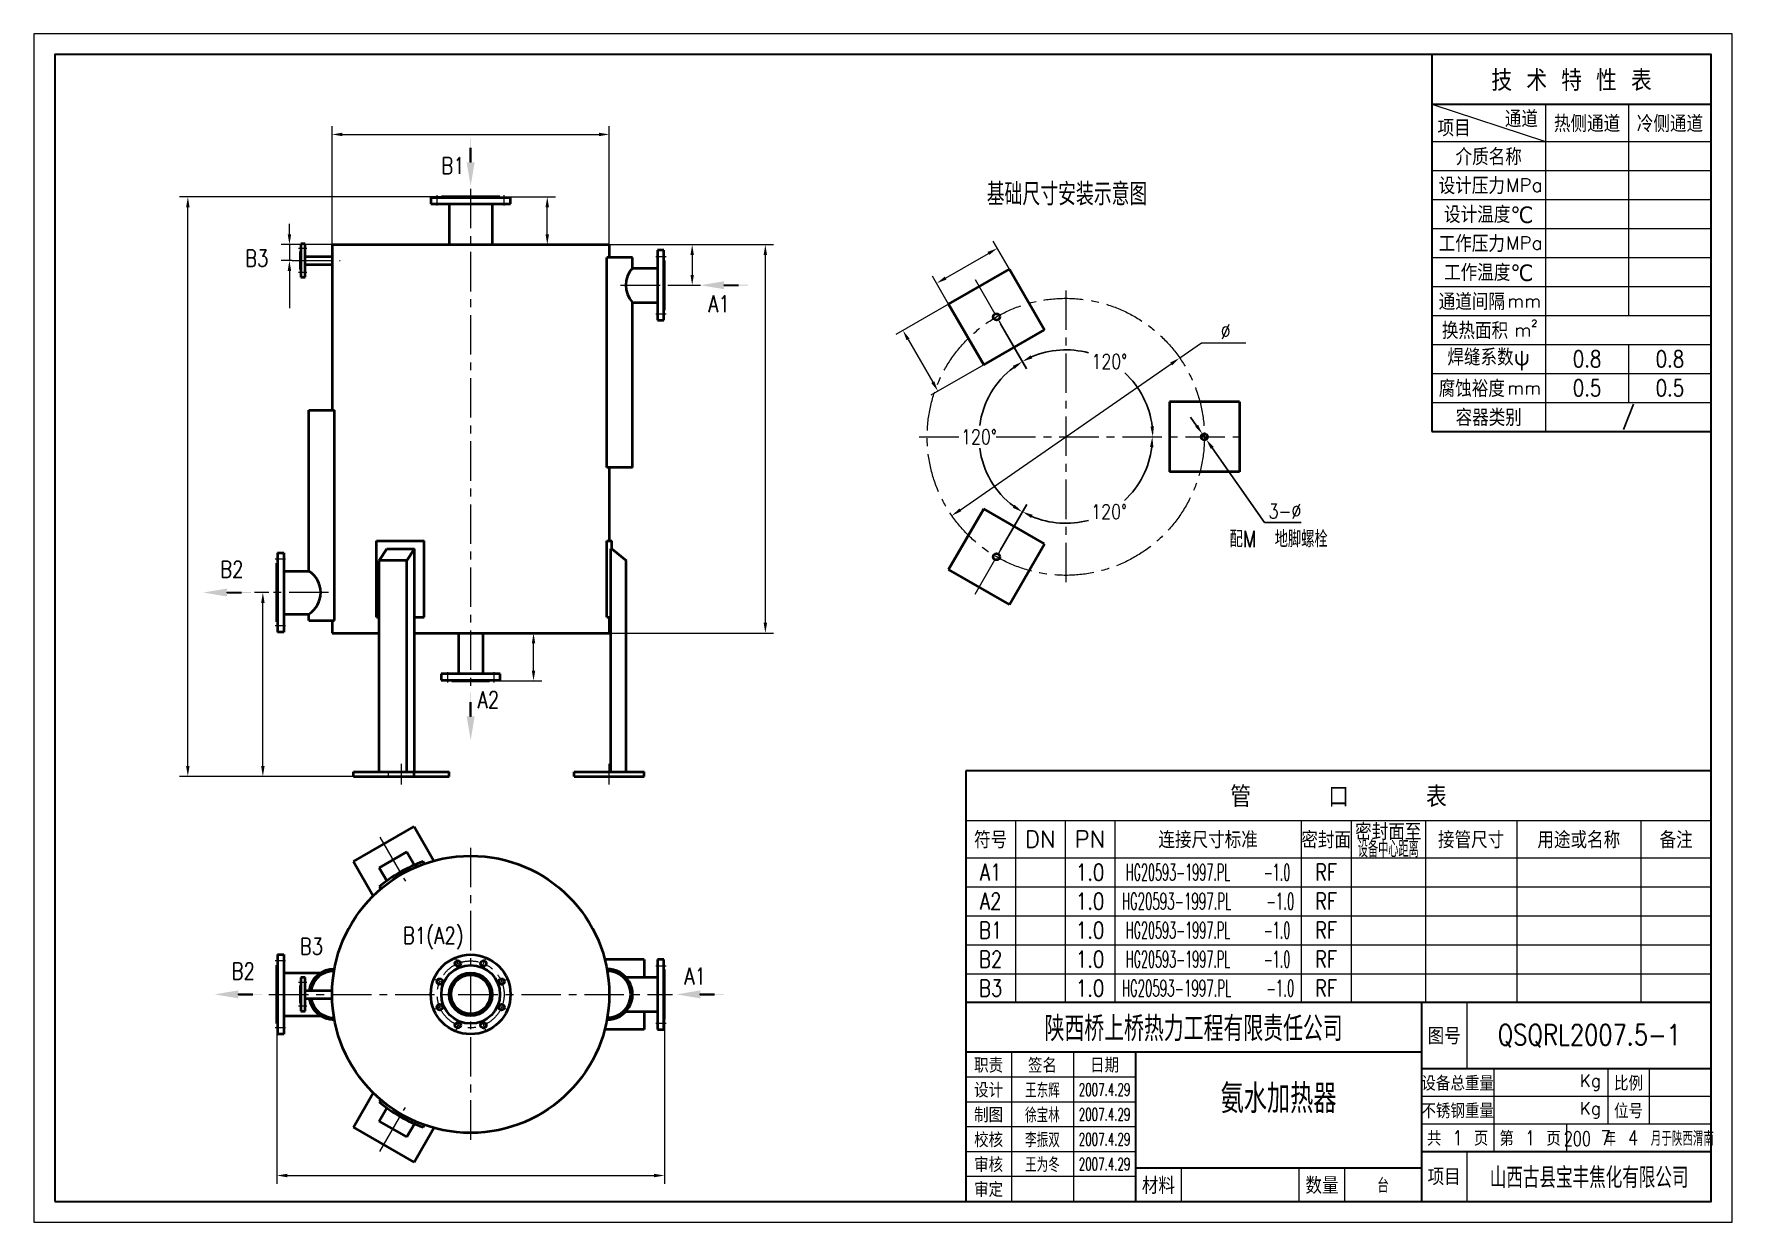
# Model space of a CAD drawing. Header units: millimetres. Extents: x 65 to 5395, y 65 to 3796.
import ezdxf
from ezdxf.enums import TextEntityAlignment as Align

# ---------------------------------------------------------------- set-up
doc = ezdxf.new("R2010")
doc.units = ezdxf.units.MM
doc.header["$LTSCALE"] = 3.9
doc.linetypes.add('CENTER', pattern=[50.8, 31.75, -6.35, 6.35, -6.35])
doc.linetypes.add('DASHED', pattern=[19.05, 12.7, -6.35])
doc.layers.get('0').update_dxf_attribs({"lineweight": 40})
for name, color, linetype, lineweight in [('1', 1, 'Continuous', 9), ('2', 2, 'DASHED', 9), ('3', 3, 'CENTER', 9), ('border', 7, 'Continuous', 30), ('dim', 7, 'Continuous', 13)]:
    doc.layers.add(name, color=color, linetype=linetype, lineweight=lineweight)
doc.styles.get("Standard").update_dxf_attribs({"font": 'romans.shx', "width": 0.8, "bigfont": 'hztxt.shx'})
doc.dimstyles.new('ISO-25$2', dxfattribs={"dimscale": 13, "dimtxt": 3.5, "dimasz": 2.5, "dimexe": 2, "dimexo": 0, "dimgap": 1, "dimtad": 1, "dimtih": 1, "dimtoh": 1, "dimdec": 6, "dimdsep": 46, "dimtxsty": 'Standard', "dimcen": 2.5, "dimadec": 4, "dimazin": 0, "dimtfac": 1, "dimtdec": 6, "dimtmove": 0, "dimatfit": 0, "dimldrblk": 'NONE', "dimfxl": 0, "dimtvp": 0.700003, "dimarcsym": 0})
doc.dimstyles.new('ISO-25$3', dxfattribs={"dimscale": 13, "dimtxt": 3.5, "dimasz": 2.5, "dimexe": 2, "dimexo": 0, "dimgap": 1, "dimtad": 1, "dimtoh": 1, "dimdec": 6, "dimdsep": 46, "dimtxsty": 'Standard', "dimcen": 2.5, "dimadec": 0, "dimazin": 0, "dimtfac": 1, "dimtdec": 6, "dimtmove": 0, "dimatfit": 0, "dimldrblk": 'NONE', "dimfxl": 0, "dimtvp": 0.7, "dimarcsym": 0})

# ---------------------------------------------------------------- blocks, each defined once
blk = doc.blocks.new('*D55')
at = {"layer": 'Defpoints', "color": 0}
for p in [(3018.8, 3024.5), (3098.8, 2885.9), (3047.6, 2624.1), (3098.8, 2175.8), (3018.8, 2037.2)]:
    blk.add_point(p, dxfattribs=at)
at = {"layer": 'dim', "color": 0, "lineweight": -2}
for p, q in [((3098.8, 2885.9), (3180.5, 2744.4)), ((3098.8, 2175.8), (3180.5, 2317.3))]:
    blk.add_line(p, q, dxfattribs=at)
for start, end in [(126.8351, 172.4642), (187.5358, 233.1649)]:
    blk.add_arc((3303.8, 2530.8), 272.6, start, end, dxfattribs=at)
at = {"layer": 'dim', "color": 0}
for points in [[(3137.4, 2753.5), (3143.3, 2744.5), (3167.5, 2766.9)], [(3143.3, 2317.2), (3137.4, 2308.1), (3167.5, 2294.8)]]:
    blk.add_solid(points, dxfattribs=at)
at = {"layer": 'dim', "color": 0, "insert": (3031.2, 2530.8), "char_height": 45.5, "attachment_point": 5}
blk.add_mtext('120%%d', dxfattribs=at)
blk = doc.blocks.new('_None')
blk = doc.blocks.new('*D54')
at = {"layer": 'Defpoints', "color": 0}
for p in [(3018.8, 3024.5), (3098.8, 2885.9), (3513, 2706.4), (2670.5, 2530.8), (3937, 2530.8)]:
    blk.add_point(p, dxfattribs=at)
at = {"layer": 'dim', "color": 0, "lineweight": -2}
blk.add_line((3098.8, 2885.9), (3180.2, 2744.9), dxfattribs=at)
for start, end in [(74.8086, 113.179), (6.821, 47.3199)]:
    blk.add_arc((3303.8, 2530.8), 273.2, start, end, dxfattribs=at)
at = {"layer": 'dim', "color": 0}
for points in [[(3198.7, 2777.1), (3193.8, 2786.8), (3167.2, 2767.4)], [(3580.4, 2563.6), (3569.6, 2563), (3576.9, 2530.8)]]:
    blk.add_solid(points, dxfattribs=at)
at = {"layer": 'dim', "color": 0, "insert": (3440.4, 2767.4), "char_height": 45.5, "attachment_point": 5}
blk.add_mtext('120%%d', dxfattribs=at)
blk = doc.blocks.new('*D56')
at = {"layer": 'Defpoints', "color": 0}
for p in [(2670.5, 2530.8), (3937, 2530.8), (3350.9, 2263.4), (3098.8, 2175.8), (3018.8, 2037.2)]:
    blk.add_point(p, dxfattribs=at)
at = {"layer": 'dim', "color": 0, "lineweight": -2}
blk.add_line((3098.8, 2175.8), (3181, 2318.2), dxfattribs=at)
for start, end in [(312.7452, 353.1389), (246.8611, 285.1083)]:
    blk.add_arc((3303.8, 2530.8), 271.6, start, end, dxfattribs=at)
at = {"layer": 'dim', "color": 0}
for points in [[(3568, 2498.7), (3578.8, 2498.1), (3575.3, 2530.8)], [(3194.6, 2276.3), (3199.5, 2286), (3168, 2295.7)]]:
    blk.add_solid(points, dxfattribs=at)
at = {"layer": 'dim', "color": 0, "insert": (3439.6, 2295.7), "char_height": 45.5, "attachment_point": 5}
blk.add_mtext('120%%d', dxfattribs=at)
blk = doc.blocks.new('*D59')
at = {"layer": 'Defpoints', "color": 0}
for p in [(3733, 2539), (3744.5, 2522.7)]:
    blk.add_point(p, dxfattribs=at)
at = {"layer": 'dim', "color": 0, "lineweight": -2}
for p, q in [((3714.4, 2565.6), (3695.7, 2592.2)), ((3733, 2539), (3744.5, 2522.7)), ((3763.2, 2496.1), (3927.7, 2261.8)), ((3927.7, 2261.8), (4043, 2261.8))]:
    blk.add_line(p, q, dxfattribs=at)
at = {"layer": 'dim', "color": 0}
for points in [[(3718.8, 2568.7), (3709.9, 2562.5), (3733, 2539)], [(3767.6, 2499.2), (3758.8, 2493), (3744.5, 2522.7)]]:
    blk.add_solid(points, dxfattribs=at)
at = {"layer": 'dim', "color": 0, "insert": (3991.9, 2297.5), "char_height": 45.5, "attachment_point": 5}
blk.add_mtext('3-%%C', dxfattribs=at)
blk = doc.blocks.new('_Closed')
at = {"color": 0, "linetype": 'ByBlock', "lineweight": -2}
for p, q in [((-1, 0.17), (0, 0)), ((-1, 0.17), (-1, -0.17)), ((0, 0), (-1, -0.17)), ((0, 0), (-1, 0))]:
    blk.add_line(p, q, dxfattribs=at)

msp = doc.modelspace()

# ---------------------------------------------------------------- hatches: boundary and pattern name
at = {"layer": 'dim'}
for color, points in [(5, [(1434.5203794, 3392.914999), (1436.9203794, 3392.914999), (1436.9203794, 3467.914999), (1434.5203794, 3467.914999)]), (1, [(2231.353528, 3008.1462185), (2231.353528, 3005.7462185), (2306.353528, 3005.7462185), (2306.353528, 3008.1462185)]), (5, [(670.9820675, 2043.1462185), (670.9820675, 2040.7462185), (745.9820675, 2040.7462185), (745.9820675, 2043.1462185)]), (1, [(1434.5203794, 1652.7470334), (1436.9203794, 1652.7470334), (1436.9203794, 1727.7470334), (1434.5203794, 1727.7470334)]), (5, [(706.9480525, 781.1956077), (706.9480525, 778.7956077), (781.9480525, 778.7956077), (781.9480525, 781.1956077)]), (1, [(2156.3191239, 781.1956077), (2156.3191239, 778.7956077), (2231.3191239, 778.7956077), (2231.3191239, 781.1956077)])]:
    msp.add_hatch(color=color, dxfattribs=at).paths.add_polyline_path(points)

# ---------------------------------------------------------------- linework, layer by layer
for p, q in [((1310.7203794, 3282.4462185), (1310.7203794, 3262.4462185)), ((1310.7203794, 3282.4462185), (1560.7203794, 3282.4462185)), ((1310.7203794, 3262.4462185), (1560.7203794, 3262.4462185)), ((1527.7203794, 3284.4462185), (1343.7203794, 3284.4462185)), ((1343.7203794, 3282.4462185), (1343.7203794, 3284.4462185)), ((1368.2203794, 3262.4462185), (1368.2203794, 3134.4462185)), ((1503.2203794, 3262.4462185), (1503.2203794, 3134.4462185)), ((1527.7203794, 3282.4462185), (1527.7203794, 3284.4462185)), ((1560.7203794, 3262.4462185), (1560.7203794, 3282.4462185)), ((916.7203794, 3096.9462185), (1000.7203794, 3096.9462185)), ((1000.7203794, 3134.4462185), (1870.7203794, 3134.4462185)), ((1000.7203794, 3134.4462185), (1000.7203794, 2614.4462185)), ((1863.3953683, 2434.4462185), (1863.3953683, 3094.4462185)), ((1943.9659333, 3094.4462185), (1863.3953683, 3094.4462185)), ((1870.7203794, 3134.4462185), (1870.7203794, 3094.4462185)), ((1943.9659333, 3060.9462185), (1943.9659333, 3094.4462185)), ((916.7203794, 3071.9462185), (1000.7203794, 3071.9462185)), ((1943.9659333, 3060.9462185), (2021.9659333, 3060.9462185)), ((2936.01855, 2947.8295451), (3126.5441389, 3057.8295451)), ((3126.5441389, 3057.8295451), (3236.5441389, 2867.3039563)), ((1943.9659333, 2434.4462185), (1943.9659333, 2952.9462185)), ((1943.9659333, 2952.9462185), (2021.9659333, 2952.9462185)), ((2936.01855, 2947.8295451), (3046.01855, 2757.3039563)), ((3046.01855, 2757.3039563), (3236.5441389, 2867.3039563)), ((927.4748255, 2109.4462185), (927.4748255, 2614.4462185)), ((927.4748255, 2614.4462185), (1008.0453905, 2614.4462185)), ((1008.0453905, 1954.4462185), (1008.0453905, 2614.4462185)), ((3628.7813444, 2640.8457), (3628.7813444, 2420.8457)), ((3848.7813444, 2640.8457), (3628.7813444, 2640.8457)), ((3848.7813444, 2640.8457), (3848.7813444, 2420.8457)), ((1943.9659333, 2434.4462185), (1863.3953683, 2434.4462185)), ((1870.7203794, 2434.4462185), (1870.7203794, 2204.4462185)), ((3848.7813444, 2420.8457), (3628.7813444, 2420.8457)), ((2936.01855, 2113.861855), (3046.01855, 2304.3874438)), ((3236.5441389, 2194.3874438), (3046.01855, 2304.3874438)), ((1140.2556574, 1964.4462185), (1140.2556574, 2204.4462185)), ((1140.2556574, 2204.4462185), (1289.8271795, 2204.4462185)), ((1289.8271795, 1964.4462185), (1289.8271795, 2204.4462185)), ((1863.5685582, 2204.4462185), (1878.7203794, 2204.4462185)), ((1863.5685582, 1964.4462185), (1863.5685582, 2204.4462185)), ((1878.7203794, 2179.4462185), (1878.7203794, 2204.4462185)), ((3126.5441389, 2003.861855), (3236.5441389, 2194.3874438)), ((827.4748255, 1949.9462185), (827.4748255, 2133.9462185)), ((829.4748255, 2133.9462185), (827.4748255, 2133.9462185)), ((829.4748255, 2166.9462185), (829.4748255, 1916.9462185)), ((829.4748255, 2166.9462185), (849.4748255, 2166.9462185)), ((849.4748255, 2166.9462185), (849.4748255, 1916.9462185)), ((1172.3344664, 2179.4462185), (1148.3344664, 2142.2857911)), ((1148.3344664, 1478.4462185), (1148.3344664, 2142.2857911)), ((1234.9370068, 2142.2857911), (1148.3344664, 2142.2857911)), ((1172.3344664, 2179.4462185), (1258.9370068, 2179.4462185)), ((1258.9370068, 2179.4462185), (1234.9370068, 2142.2857911)), ((1234.9370068, 1478.4462185), (1234.9370068, 2142.2857911)), ((1258.9370068, 1478.4462185), (1258.9370068, 2179.4462185)), ((1875.889665, 2179.4462185), (1878.7203794, 2179.4462185)), ((1875.889665, 1478.4462185), (1875.889665, 2179.4462185)), ((1878.7203794, 2179.4462185), (1923.889665, 2142.2857911)), ((1923.889665, 1478.4462185), (1923.889665, 2142.2857911)), ((849.4748255, 2109.4462185), (927.4748255, 2109.4462185)), ((3126.5441389, 2003.861855), (2936.01855, 2113.861855)), ((849.4748255, 1974.4462185), (927.4748255, 1974.4462185)), ((927.4748255, 1954.4462185), (927.4748255, 1974.4462185)), ((829.4748255, 1949.9462185), (827.4748255, 1949.9462185)), ((927.4748255, 1954.4462185), (1008.0453905, 1954.4462185)), ((1000.7203794, 1954.4462185), (1000.7203794, 1914.4462185)), ((1140.2556574, 1964.4462185), (1148.3344664, 1964.4462185)), ((1258.9370068, 1964.4462185), (1289.8271795, 1964.4462185)), ((1863.5685582, 1964.4462185), (1875.889665, 1964.4462185)), ((1870.7203794, 1964.4462185), (1870.7203794, 1914.4462185)), ((849.4748255, 1916.9462185), (829.4748255, 1916.9462185)), ((1000.7203794, 1914.4462185), (1148.3344664, 1914.4462185)), ((1258.9370068, 1914.4462185), (1870.7203794, 1914.4462185)), ((1397.7203794, 1914.4462185), (1397.7203794, 1786.4462185)), ((1473.7203794, 1914.4462185), (1473.7203794, 1786.4462185)), ((1067.957585, 1478.4462185), (1368.4831738, 1478.4462185)), ((1067.957585, 1464.4462185), (1067.957585, 1478.4462185)), ((1067.957585, 1464.4462185), (1368.4831738, 1464.4462185)), ((1258.4831738, 1464.4462185), (1258.4831738, 1478.4462185)), ((1368.4831738, 1464.4462185), (1368.4831738, 1478.4462185)), ((1760.7203794, 1464.4462185), (1760.7203794, 1478.4462185)), ((1760.7203794, 1478.4462185), (1980.7203794, 1478.4462185)), ((1760.7203794, 1464.4462185), (1980.7203794, 1464.4462185)), ((1980.7203794, 1464.4462185), (1980.7203794, 1478.4462185)), ((1067.957585, 1196.9794527), (1258.4831738, 1306.9794527)), ((1258.4831738, 1306.9794527), (1320.5520687, 1199.4729732)), ((1148.3344664, 1177.7626104), (1234.9370068, 1227.7626104)), ((1234.9370068, 1227.7626104), (1258.9370068, 1186.193391)), ((1067.957585, 1196.9794527), (1130.0264799, 1089.4729732)), ((1148.3344664, 1177.7626104), (1172.3344664, 1136.193391)), ((1289.8271795, 1189.8006518), (1287.1440862, 1197.3372963)), ((1148.5800216, 1117.3372963), (1153.7654005, 1111.2453471)), ((827.4748255, 687.9956077), (827.4748255, 871.9956077)), ((829.4748255, 871.9956077), (827.4748255, 871.9956077)), ((829.4748255, 904.9956077), (829.4748255, 654.9956077)), ((829.4748255, 904.9956077), (849.4748255, 904.9956077)), ((849.4748255, 904.9956077), (849.4748255, 654.9956077)), ((1980.7203794, 889.9956077), (1856.5825896, 889.9956077)), ((1980.7203794, 889.9956077), (1856.5825896, 889.9956077)), ((1980.7203794, 889.9956077), (1980.7203794, 833.9956077)), ((1980.7203794, 889.9956077), (1980.7203794, 847.4956077)), ((849.4748255, 847.4956077), (964.9748255, 847.4956077)), ((1922.8118843, 833.9956077), (2021.9659333, 833.9956077)), ((916.7203794, 792.4956077), (1000.7203794, 792.4956077)), ((916.7203794, 767.4956077), (1000.7203794, 767.4956077)), ((849.4748255, 712.4956077), (964.9748255, 712.4956077)), ((1922.8118843, 725.9956077), (2021.9659333, 725.9956077)), ((1980.7203794, 725.9956077), (1980.7203794, 669.9956077)), ((1980.7203794, 712.4956077), (1980.7203794, 669.9956077)), ((829.4748255, 687.9956077), (827.4748255, 687.9956077)), ((849.4748255, 654.9956077), (829.4748255, 654.9956077)), ((1980.7203794, 669.9956077), (1856.5825896, 669.9956077)), ((1980.7203794, 669.9956077), (1856.5825896, 669.9956077)), ((1067.957585, 363.0117626), (1130.0264799, 470.5182421)), ((1153.7654005, 448.7458682), (1148.5800216, 442.653919)), ((1148.3344664, 382.228605), (1172.3344664, 423.7978244)), ((1234.9370068, 332.228605), (1148.3344664, 382.228605)), ((1234.9370068, 332.228605), (1258.9370068, 373.7978244)), ((1258.4831738, 253.0117626), (1067.957585, 363.0117626)), ((1258.4831738, 253.0117626), (1320.5520687, 360.5182421)), ((1287.1440862, 362.653919), (1289.8271795, 370.1905635))]:
    msp.add_line(p, q)
at = {"color": 7, "linetype": 'Continuous'}
for p, q in [((900.7203794, 3112.4462185), (900.7203794, 3056.4462185)), ((902.7203794, 3112.4462185), (900.7203794, 3112.4462185)), ((916.7203794, 3136.9462185), (902.7203794, 3136.9462185)), ((902.7203794, 3136.9462185), (902.7203794, 3031.9462185)), ((916.7203794, 3031.9462185), (916.7203794, 3136.9462185)), ((2021.9659333, 3116.9462185), (2021.9659333, 2896.9462185)), ((2041.9659333, 3116.9462185), (2021.9659333, 3116.9462185)), ((2041.9659333, 2896.9462185), (2041.9659333, 3116.9462185)), ((902.7203794, 3056.4462185), (900.7203794, 3056.4462185)), ((2041.9659333, 3084.9462185), (2043.9659333, 3084.9462185)), ((2043.9659333, 2928.9462185), (2043.9659333, 3084.9462185)), ((902.7203794, 3031.9462185), (916.7203794, 3031.9462185)), ((2021.9659333, 2896.9462185), (2041.9659333, 2896.9462185)), ((2041.9659333, 2928.9462185), (2043.9659333, 2928.9462185)), ((1528.2203794, 1786.4462185), (1343.2203794, 1786.4462185)), ((1343.2203794, 1786.4462185), (1343.2203794, 1766.4462185)), ((1343.2203794, 1766.4462185), (1528.2203794, 1766.4462185)), ((1376.7203794, 1766.4462185), (1376.7203794, 1764.4462185)), ((1376.7203794, 1764.4462185), (1494.7203794, 1764.4462185)), ((1494.7203794, 1766.4462185), (1494.7203794, 1764.4462185)), ((1528.2203794, 1766.4462185), (1528.2203794, 1786.4462185)), ((2021.9659333, 889.9956077), (2021.9659333, 669.9956077)), ((2041.9659333, 889.9956077), (2021.9659333, 889.9956077)), ((2041.9659333, 669.9956077), (2041.9659333, 889.9956077)), ((2041.9659333, 857.9956077), (2043.9659333, 857.9956077)), ((2043.9659333, 701.9956077), (2043.9659333, 857.9956077)), ((900.7203794, 807.9956077), (900.7203794, 751.9956077)), ((902.7203794, 807.9956077), (900.7203794, 807.9956077)), ((902.7203794, 832.4956077), (902.7203794, 727.4956077)), ((916.7203794, 832.4956077), (902.7203794, 832.4956077)), ((916.7203794, 727.4956077), (916.7203794, 832.4956077)), ((902.7203794, 751.9956077), (900.7203794, 751.9956077)), ((902.7203794, 727.4956077), (916.7203794, 727.4956077)), ((2041.9659333, 701.9956077), (2043.9659333, 701.9956077)), ((2021.9659333, 669.9956077), (2041.9659333, 669.9956077))]:
    msp.add_line(p, q, dxfattribs=at)
for centre, radius in [((3086.2813444, 2907.5667507), 10), ((3738.7813444, 2530.8457), 10), ((3086.2813444, 2154.1246494), 10), ((1435.7203794, 779.9956077), 435), ((1435.7203794, 779.9956077), 125), ((1435.7203794, 779.9956077), 92), ((1395.538619, 877.0029586), 9), ((1475.9021398, 877.0029586), 9), ((1338.7130285, 820.1773681), 9), ((1435.7203794, 779.9956077), 67.5), ((1435.7203794, 779.9956077), 61.5), ((1532.7277303, 820.1773681), 9), ((1338.7130285, 739.8138473), 9), ((1532.7277303, 739.8138473), 9), ((1395.538619, 682.9882568), 9), ((1475.9021398, 682.9882568), 9)]:
    msp.add_circle(centre, radius)
for centre, radius, start, end in [((2002.3118843, 3006.9462185), 79.5, 137.2153050893, 222.7846949107), ((885.4748255, 2041.9462185), 79.5, 301.8907918018, 58.1092081982), ((1435.7203794, 779.9956077), 443, 109.5960526381, 130.4039473619), ((1006.9748255, 779.9956077), 79.5, 89.2284187126, 170.9536911826), ((1006.9748255, 779.9956077), 73.5, 90, 170.2082256754), ((1864.4659333, 779.9956077), 79.5, 269.2284187126, 90.7715812874), ((1864.4659333, 779.9956077), 73.5, 270, 90), ((1006.9748255, 779.9956077), 79.5, 189.0463088174, 270.7715812874), ((1006.9748255, 779.9956077), 73.5, 189.7917743246, 270), ((1435.7203794, 779.9956077), 443, 229.5960526381, 250.4039473619)]:
    msp.add_arc(centre, radius, start, end)
at = {"layer": '1', "color": 7, "linetype": 'Continuous'}
for q in [(4452.5, 3731), (4452.5, 3731), (5330, 130)]:
    msp.add_line((5330, 3731), q, dxfattribs=at)
at = {"layer": '2'}
msp.add_line((1177.957585, 1464.4462185), (1177.957585, 1478.4462185), dxfattribs=at)
at = {"layer": '3', "color": 7}
for p, q in [((1435.7203794, 3309.4462185), (1435.7203794, 1739.4462185)), ((875.7203794, 3084.4462185), (1025.7203794, 3084.4462185)), ((1906.4659333, 3006.9462185), (2068.9659333, 3006.9462185)), ((3018.7813444, 3024.4801802), (3153.7813444, 2790.6533212)), ((3303.7813444, 2990.8457), (3303.7813444, 2070.8457)), ((2843.7813444, 2530.8457), (2971.8976242, 2530.8457)), ((3085.0492344, 2530.8457), (3873.7813444, 2530.8457)), ((3018.7813444, 2037.2112199), (3153.7813444, 2271.0380789)), ((989.9748255, 2041.9462185), (802.4748255, 2041.9462185)), ((1150.7203794, 1273.6300878), (1230.7203794, 1135.0660232)), ((1435.7203794, 1239.9956077), (1435.7203794, 319.9956077)), ((802.4748255, 779.9956077), (2068.9659333, 779.9956077)), ((1150.7203794, 286.3611275), (1230.7203794, 424.9251921))]:
    msp.add_line(p, q, dxfattribs=at)
at = {"layer": '3', "color": 3, "linetype": 'Continuous'}
for p, q in [((1330.7203794, 3257.4462185), (1330.7203794, 3289.4462185)), ((1540.7203794, 3257.4462185), (1540.7203794, 3289.4462185)), ((854.4748255, 2146.9462185), (822.4748255, 2146.9462185)), ((854.4748255, 1936.9462185), (822.4748255, 1936.9462185)), ((854.4748255, 884.9956077), (822.4748255, 884.9956077)), ((854.4748255, 674.9956077), (822.4748255, 674.9956077))]:
    msp.add_line(p, q, dxfattribs=at)
at = {"layer": '3'}
for p, q in [((921.7203794, 3121.9462185), (895.7203794, 3121.9462185)), ((2016.9659333, 3096.9462185), (2048.9659333, 3096.9462185)), ((921.7203794, 3046.9462185), (895.7203794, 3046.9462185)), ((2016.9659333, 2916.9462185), (2048.9659333, 2916.9462185)), ((1363.2203794, 1791.4462185), (1363.2203794, 1759.4462185)), ((1508.2203794, 1791.4462185), (1508.2203794, 1759.4462185)), ((1218.2203794, 1439.4462185), (1218.2203794, 1503.4462185)), ((1870.7203794, 1439.4462185), (1870.7203794, 1503.4462185)), ((1399.9996945, 866.2329696), (1389.3208549, 892.013969)), ((1471.4410643, 866.2329696), (1482.1199039, 892.013969)), ((2016.9659333, 869.9956077), (2048.9659333, 869.9956077)), ((921.7203794, 817.4956077), (895.7203794, 817.4956077)), ((1349.4830175, 815.7162926), (1323.7020181, 826.3951322)), ((1521.9577413, 815.7162926), (1547.7387407, 826.3951322)), ((921.7203794, 742.4956077), (895.7203794, 742.4956077)), ((1349.4830175, 744.2749228), (1323.7020181, 733.5960832)), ((1399.9996945, 693.7582458), (1389.3208549, 667.9772464)), ((1471.4410643, 693.7582458), (1482.1199039, 667.9772464)), ((1521.9577413, 744.2749228), (1547.7387407, 733.5960832)), ((2016.9659333, 689.9956077), (2048.9659333, 689.9956077))]:
    msp.add_line(p, q, dxfattribs=at)
at = {"layer": '3', "color": 7}
for centre, radius in [((3303.7813444, 2530.8457), 435), ((1435.7203794, 779.9956077), 105)]:
    msp.add_circle(centre, radius, dxfattribs=at)
at = {"layer": 'border', "color": 7, "linetype": 'Continuous'}
for p, q in [((4452.5, 3731), (4452.5, 2548)), ((4452.5, 3575), (5330, 3575)), ((4452.5, 2548), (5330, 2548)), ((2990, 1482), (2990, 130)), ((5330, 1482), (2990, 1482))]:
    msp.add_line(p, q, dxfattribs=at)
at = {"layer": 'border'}
for p, q in [((5330, 754), (2990, 754)), ((4420, 754), (4420, 130)), ((4420, 598), (2990, 598)), ((3523, 598), (3523, 130)), ((5330, 546), (4420, 546)), ((5330, 286), (4420, 286)), ((4420, 234), (3523, 234))]:
    msp.add_line(p, q, dxfattribs=at)
at = {"layer": 'border', "color": 7, "linetype": 'Continuous'}
msp.add_lwpolyline([(130, 130), (5330, 130), (5330, 3731), (130, 3731)], close=True, dxfattribs=at)
at = {"layer": 'dim'}
for p, q in [((4452.5, 3575), (4810, 3458)), ((4810, 3575), (4810, 2548)), ((5070, 3575), (5070, 2912)), ((1000.7203794, 3134.4462185), (1000.7203794, 3506.422641)), ((1033.2203794, 3480.422641), (1838.2203794, 3480.422641)), ((1870.7203794, 3134.4462185), (1870.7203794, 3506.422641)), ((4452.5, 3458), (5330, 3458)), ((4452.5, 3367), (5330, 3367)), ((1343.7203794, 3284.4462185), (521.999936, 3284.4462185)), ((547.999936, 1496.9462185), (547.999936, 3251.9462185)), ((1527.7203794, 3284.4462185), (1702.1702446, 3284.4462185)), ((1676.1702446, 3166.9462185), (1676.1702446, 3251.9462185)), ((4452.5, 3276), (5330, 3276)), ((866.8987082, 3166.9462185), (866.8987082, 3199.4462185)), ((3126.5441389, 3057.8295451), (3075.89669, 3145.5534997)), ((4452.5, 3185), (5330, 3185)), ((1000.7203794, 3134.4462185), (840.8987082, 3134.4462185)), ((866.8987082, 3134.4462185), (866.8987082, 3084.4462185)), ((1503.2203794, 3134.4462185), (1702.1702446, 3134.4462185)), ((1870.7203794, 3134.4462185), (2157.0518805, 3134.4462185)), ((1870.7203794, 3134.4462185), (2386.7041392, 3134.4462185)), ((2131.0518805, 3101.9462185), (2131.0518805, 3039.4462185)), ((2360.7041392, 1946.9462185), (2360.7041392, 3101.9462185)), ((2926.5169268, 3029.2868392), (3060.7508644, 3106.7868392)), ((4452.5, 3094), (5330, 3094)), ((875.7203794, 3084.4462185), (840.8987082, 3084.4462185)), ((866.8987082, 3051.9462185), (866.8987082, 2934.5128852)), ((2068.9659333, 3006.9462185), (2157.0518805, 3006.9462185)), ((2936.01855, 2947.8295451), (2885.3711012, 3035.5534997)), ((4452.5, 3003), (5330, 3003)), ((2936.01855, 2947.8295451), (2769.9204241, 2851.9327474)), ((4452.5, 2912), (5330, 2912)), ((2808.6870846, 2836.7869218), (2886.1870846, 2702.5529842)), ((3661.3974044, 2778.5062614), (3729.6502329, 2825.7735285)), ((3729.6502329, 2825.7735285), (3869.1835663, 2825.7735285)), ((4452.5, 2821), (5330, 2821)), ((5070, 2821), (5070, 2639)), ((3046.01855, 2757.3039563), (2879.9204241, 2661.4071585)), ((2972.8837257, 2301.688514), (3634.6789632, 2760.0028861)), ((4452.5, 2730), (5330, 2730)), ((4452.5, 2639), (5330, 2639)), ((802.4748255, 2041.9462185), (757.5043167, 2041.9462185)), ((783.5043167, 1496.9462185), (783.5043167, 2009.4462185)), ((1473.7203794, 1914.4462185), (1659.0155196, 1914.4462185)), ((1633.0155196, 1796.9462185), (1633.0155196, 1881.9462185)), ((1870.7203794, 1914.4462185), (2386.7041392, 1914.4462185)), ((1494.7203794, 1764.4462185), (1659.0155196, 1764.4462185)), ((1067.957585, 1464.4462185), (521.999936, 1464.4462185)), ((1067.957585, 1464.4462185), (757.5043167, 1464.4462185)), ((2990, 1326), (5330, 1326)), ((3146, 1326), (3146, 754)), ((3302, 1326), (3302, 754)), ((3458, 1326), (3458, 754)), ((4043, 1326), (4043, 754)), ((4199, 1326), (4199, 754)), ((4433, 1326), (4433, 754)), ((4719, 1326), (4719, 754)), ((5109, 1326), (5109, 754)), ((2990, 1209), (5330, 1209)), ((2990, 1118), (5330, 1118)), ((2990, 1027), (5330, 1027)), ((2990, 936), (5330, 936)), ((2990, 845), (5330, 845)), ((4563, 754), (4563, 546)), ((2043.9659333, 701.9956077), (2043.9659333, 185.0718315)), ((827.4748255, 687.9956077), (827.4748255, 185.0718315)), ((3133, 598), (3133, 130)), ((3328, 598), (3328, 130)), ((4647.5, 546), (4647.5, 286)), ((5005, 546), (5005, 372.6666667)), ((5135, 546), (5135, 372.6666667)), ((3523, 520), (2990, 520)), ((3523, 442), (2990, 442)), ((5330, 459.3333333), (4420, 459.3333333)), ((3523, 364), (2990, 364)), ((5330, 372.6666667), (4420, 372.6666667)), ((4875, 372.6666667), (4875, 286)), ((3523, 286), (2990, 286)), ((4563, 286), (4563, 130)), ((3666, 234), (3666, 130)), ((4036.5, 130), (4036.5, 234)), ((4179.5, 130), (4179.5, 234)), ((859.9748255, 211.0718315), (2011.4659333, 211.0718315)), ((3523, 208), (2990, 208)), ((5330, 130), (2990, 130))]:
    msp.add_line(p, q, dxfattribs=at)
at = {"layer": 'dim', "color": 5}
for p, q in [((1434.5203794, 3392.914999), (1434.5203794, 3438.2168789)), ((1436.9203794, 3392.914999), (1436.9203794, 3438.2168789)), ((1436.9203794, 3392.914999), (1434.5203794, 3392.914999)), ((670.9820675, 2043.1462185), (716.2839474, 2043.1462185)), ((670.9820675, 2040.7462185), (670.9820675, 2043.1462185)), ((670.9820675, 2040.7462185), (716.2839474, 2040.7462185)), ((706.9480525, 781.1956077), (752.2499324, 781.1956077)), ((706.9480525, 778.7956077), (706.9480525, 781.1956077)), ((706.9480525, 778.7956077), (752.2499324, 778.7956077))]:
    msp.add_line(p, q, dxfattribs=at)
at = {"layer": 'dim', "color": 1}
for p, q in [((2231.353528, 3008.1462185), (2276.6554079, 3008.1462185)), ((2231.353528, 3005.7462185), (2231.353528, 3008.1462185)), ((2231.353528, 3005.7462185), (2276.6554079, 3005.7462185)), ((1434.5203794, 1652.7470334), (1434.5203794, 1698.0489133)), ((1436.9203794, 1652.7470334), (1434.5203794, 1652.7470334)), ((1436.9203794, 1652.7470334), (1436.9203794, 1698.0489133)), ((2156.3191239, 781.1956077), (2201.6210038, 781.1956077)), ((2156.3191239, 778.7956077), (2156.3191239, 781.1956077)), ((2156.3191239, 778.7956077), (2201.6210038, 778.7956077))]:
    msp.add_line(p, q, dxfattribs=at)
at = {"layer": 'dim'}
msp.add_lwpolyline([(65, 65), (5395, 65), (5395, 3796), (65, 3796)], close=True, dxfattribs=at)
for points in [[(1033.2203794, 3485.8393076), (1033.2203794, 3475.0059743), (1000.7203794, 3480.422641)], [(1838.2203794, 3485.8393076), (1838.2203794, 3475.0059743), (1870.7203794, 3480.422641)], [(542.5832694, 3251.9462185), (553.4166027, 3251.9462185), (547.999936, 3284.4462185)], [(1670.7535779, 3251.9462185), (1681.5869113, 3251.9462185), (1676.1702446, 3284.4462185)], [(861.4820415, 3166.9462185), (872.3153749, 3166.9462185), (866.8987082, 3134.4462185)], [(1670.7535779, 3166.9462185), (1681.5869113, 3166.9462185), (1676.1702446, 3134.4462185)], [(2125.6352138, 3101.9462185), (2136.4685471, 3101.9462185), (2131.0518805, 3134.4462185)], [(2355.2874725, 3101.9462185), (2366.1208059, 3101.9462185), (2360.7041392, 3134.4462185)], [(3058.0425311, 3111.4778102), (3063.4591977, 3102.0958683), (3088.89669, 3123.0368392)], [(861.4820415, 3051.9462185), (872.3153749, 3051.9462185), (866.8987082, 3084.4462185)], [(2125.6352138, 3039.4462185), (2136.4685471, 3039.4462185), (2131.0518805, 3006.9462185)], [(2923.8085935, 3033.9778102), (2929.2252602, 3024.5958683), (2898.3711012, 3013.0368392)], [(2813.3780555, 2839.4952551), (2803.9961137, 2834.0785884), (2792.4370846, 2864.9327474)], [(3631.5950673, 2764.4559596), (3637.762859, 2755.5498126), (3661.3974044, 2778.5062614)], [(2890.8780555, 2705.2613175), (2881.4961137, 2699.8446508), (2902.4370846, 2674.4071585)], [(2969.7998299, 2306.1415875), (2975.9676216, 2297.2354404), (2946.1652845, 2283.1851387)], [(778.08765, 2009.4462185), (788.9209834, 2009.4462185), (783.5043167, 2041.9462185)], [(2355.2874725, 1946.9462185), (2366.1208059, 1946.9462185), (2360.7041392, 1914.4462185)], [(1627.598853, 1881.9462185), (1638.4321863, 1881.9462185), (1633.0155196, 1914.4462185)], [(1627.598853, 1796.9462185), (1638.4321863, 1796.9462185), (1633.0155196, 1764.4462185)], [(542.5832694, 1496.9462185), (553.4166027, 1496.9462185), (547.999936, 1464.4462185)], [(778.08765, 1496.9462185), (788.9209834, 1496.9462185), (783.5043167, 1464.4462185)], [(859.9748255, 216.4884981), (859.9748255, 205.6551648), (827.4748255, 211.0718315)], [(2011.4659333, 216.4884981), (2011.4659333, 205.6551648), (2043.9659333, 211.0718315)]]:
    msp.add_solid(points, dxfattribs=at)
at = {"layer": 'dim', "color": 5}
for points in [[(1448.2203794, 3392.914999), (1423.2203794, 3392.914999), (1435.7203794, 3317.914999)], [(670.9820675, 2029.4462185), (670.9820675, 2054.4462185), (595.9820675, 2041.9462185)], [(706.9480525, 767.4956077), (706.9480525, 792.4956077), (631.9480525, 779.9956077)]]:
    msp.add_solid(points, dxfattribs=at)
at = {"layer": 'dim', "color": 1}
for points in [[(2231.353528, 2994.4462185), (2231.353528, 3019.4462185), (2156.353528, 3006.9462185)], [(1448.2203794, 1652.7470334), (1423.2203794, 1652.7470334), (1435.7203794, 1577.7470334)], [(2156.3191239, 767.4956077), (2156.3191239, 792.4956077), (2081.3191239, 779.9956077)]]:
    msp.add_solid(points, dxfattribs=at)

# ---------------------------------------------------------------- texts
at = {"width": 0.8}
msp.add_text('山西古县宝丰焦化有限公司', height=65, dxfattribs=at).set_placement((4946.5, 208), align=Align.MIDDLE)
at = {"layer": '1', "color": 7, "linetype": 'Continuous'}
msp.add_text('管     口     表', height=65, dxfattribs=at).set_placement((4160, 1404), align=Align.MIDDLE)
at = {"layer": 'dim'}
for s, height, p in [('技 术 特 性 表', 65, (4891.25, 3652.9761585)), ('项目', 52, (4522.6618147, 3501.3928021)), ('通道', 52, (4733.8055094, 3531.5259604)), ('热侧通道', 52, (4940, 3516.5)), ('冷侧通道', 52, (5200, 3516.5)), ('介质名称', 52, (4631.25, 3412.5)), ('设计压力', 52, (4578.1274874, 3321.5)), ('MPa', 41.6, (4742.3310109, 3321.5)), ('设计温度℃', 52, (4631.25, 3230.5)), ('工作压力', 52, (4578.1274874, 3139.5)), ('MPa', 41.6, (4742.3310109, 3139.5)), ('工作温度℃', 52, (4631.25, 3048.5)), ('通道间隔', 52, (4578.1274874, 2957.5)), ('mm', 41.6, (4742.3310109, 2957.5)), ('换热面积', 52, (4588.2120538, 2866.5)), ('2', 20.8, (4774.3704776, 2887.3235447)), ('m', 41.6, (4738.3260212, 2866.5)), ('焊缝系数ψ', 52, (4631.25, 2775.5)), ('腐蚀裕度', 52, (4578.1274874, 2684.5)), ('mm', 41.6, (4742.3310109, 2684.5)), ('容器类别', 52, (4631.25, 2593.5)), ('符号', 52, (3068, 1267.5)), ('DN', 52, (3224, 1267.5)), ('PN', 52, (3380, 1267.5)), ('连接尺寸标准', 52, (3750.5, 1267.5)), ('密封面', 52, (4121, 1267.5)), ('密封面至', 52, (4316, 1293.2541195)), ('接管尺寸', 52, (4576, 1267.5)), ('用途或名称', 52, (4914, 1267.5)), ('备注', 52, (5219.5, 1267.5)), ('备注', 52, (5219.5, 1267.5)), ('图号', 52, (4491.5, 650)), ('职责', 45.5, (3061.5, 559)), ('签名', 45.5, (3230.5, 559)), ('日期', 45.5, (3425.5, 559)), ('设计', 45.5, (3061.5, 481)), ('设备总重量', 45.5, (4533.75, 502.6666667)), ('Kg', 38.675, (4950.2534831, 502.6593935)), ('比例', 45.5, (5070, 502.6666667)), ('制图', 45.5, (3061.5, 403)), ('不锈钢重量', 45.5, (4533.75, 416)), ('Kg', 38.675, (4950.0427126, 415.5177208)), ('位号', 45.5, (5070, 416)), ('校核', 45.5, (3061.5, 325)), ('共   页', 45.5, (4533.75, 329.3333333)), ('第   页', 45.5, (4761.25, 329.3333333)), ('审核', 45.5, (3061.5, 247)), ('项目', 52, (4491.5, 208)), ('审定', 45.5, (3061.5, 169)), ('材料', 52, (3594.5, 182)), ('数量', 52, (4108, 182))]:
    msp.add_text(s, height=height, dxfattribs=at).set_placement(p, align=Align.MIDDLE)
for s, height, width, p in [('0.8', 52, 0.8, (4940.0000012, 2775.5)), ('0.8', 52, 0.8, (5200.0000012, 2775.5)), ('0.5', 52, 0.8, (4940.0000012, 2684.5)), ('0.5', 52, 0.8, (5200.0000012, 2684.5)), ('/', 52, 0.8, (5070.0000012, 2593.5)), ('设备中心距离', 52, 0.613691, (4316, 1239.2332965)), ('A1', 52, 0.8, (3068.0000012, 1163.5)), ('1.0', 52, 0.8, (3380.0000012, 1163.5)), ('HG20593-1997.PL    -1.0', 52, 0.494477, (3750.5000012, 1163.5)), ('RF', 52, 0.8, (4121.0000012, 1163.5)), ('A2', 52, 0.8, (3068.0000012, 1072.5)), ('1.0', 52, 0.8, (3380.0000012, 1072.5)), ('HG20593-1997.PL    -1.0', 52, 0.518598, (3750.5000012, 1072.5)), ('RF', 52, 0.8, (4121.0000012, 1072.5)), ('B1', 52, 0.8, (3068.0000012, 981.5)), ('1.0', 52, 0.8, (3380.0000012, 981.5)), ('HG20593-1997.PL    -1.0', 52, 0.494477, (3750.5000012, 981.5)), ('RF', 52, 0.8, (4121.0000012, 981.5)), ('B2', 52, 0.8, (3068.0000012, 890.5)), ('1.0', 52, 0.8, (3380.0000012, 890.5)), ('HG20593-1997.PL    -1.0', 52, 0.494477, (3750.5000012, 890.5)), ('RF', 52, 0.8, (4121.0000012, 890.5)), ('B3', 52, 0.8, (3068.0000012, 799.5)), ('1.0', 52, 0.8, (3380.0000012, 799.5)), ('HG20593-1997.PL    -1.0', 52, 0.518598, (3750.5000012, 799.5)), ('RF', 52, 0.8, (4121.0000012, 799.5)), ('陕西桥上桥热力工程有限责任公司', 78, 0.8, (3705.0000021, 676)), ('QSQRL2007.5-1', 65, 0.8, (4946.5000028, 650)), ('王东辉', 45.5, 0.8, (3230.5000011, 481)), ('2007.4.29', 39, 0.605769, (3425.5000011, 481)), ('氨水加热器', 91, 0.8, (3971.500003, 457.2676058)), ('徐宝林', 45.5, 0.8, (3230.5000011, 403)), ('2007.4.29', 39, 0.605769, (3425.5000011, 403)), ('李振双', 45.5, 0.8, (3230.5000011, 325)), ('2007.4.29', 39, 0.605769, (3425.5000011, 325)), ('1', 45.5, 0.8, (4533.7500012, 329.3333333)), ('1', 45.5, 0.8, (4761.2500012, 329.3333333)), ('200  年    月于陕西渭南', 45.5, 0.725369, (5102.5, 329.3333333)), ('7', 45.5, 0.8, (4997.9448525, 329.3333333)), ('4', 45.5, 0.8, (5084.2965037, 329.3333333)), ('王为冬', 45.5, 0.8, (3230.5000011, 247)), ('2007.4.29', 39, 0.605769, (3425.5000011, 247)), ('台', 45.5, 0.8, (4299.75, 182))]:
    msp.add_text(s, height=height, dxfattribs=dict(at, width=width)).set_placement(p, align=Align.MIDDLE)
at = {"layer": 'dim', "attachment_point": 1}
for s, insert, char_height, width in [('B1', (1343.780583, 3408.3815266), 52, 163.7633), ('基础尺寸安装示意图', (3055.5934126, 3327.5547762), 70, 1071.2608), ('B3', (727.7453578, 3117.72977), 52, 163.7633), ('A1', (2181.6193811, 2974.4862287), 52, 163.7633), ('配M  地脚螺栓', (3818.0053116, 2235.9122271), 52, 426.5009), ('B2', (649.4273286, 2140.8815266), 52, 163.7633), ('A2', (1457.6528385, 1731.2149547), 52, 163.7633), ('B1(A2)', (1223.2328795, 990.9849563), 52, 163.7633), ('B3', (899.2694132, 956.9429133), 52, 163.7633), ('B2', (685.3933136, 878.9309158), 52, 163.7633), ('A1', (2106.5849771, 863.0525089), 52, 163.7633)]:
    msp.add_mtext(s, dxfattribs=dict(at, insert=insert, char_height=char_height, width=width))
at = {"layer": 'dim', "insert": (3805.9168996, 2861.5235285), "char_height": 45.5, "attachment_point": 5}
msp.add_mtext('∅', dxfattribs=at)

# ---------------------------------------------------------------- dimensions: what is measured, and where the dimension line sits
at = {"layer": 'dim'}
for base, line1, line2, picture, middle in [((3513.0340522, 2706.4295699), ((2670.5357905, 2530.8457), (3937.0268984, 2530.8457)), ((3018.7813444, 3024.4801802), (3098.7813444, 2885.9161156)), '*D54', (3440.3613494, 2767.409208)), ((3047.6245081, 2624.0791638), ((3018.7813444, 3024.4801802), (3098.7813444, 2885.9161156)), ((3018.7813444, 2037.2112199), (3098.7813444, 2175.7752845)), '*D55', (3031.1849329, 2530.8457)), ((3350.9375887, 2263.4093493), ((2670.5357905, 2530.8457), (3937.0268984, 2530.8457)), ((3018.7813444, 2037.2112199), (3098.7813444, 2175.7752845)), '*D56', (3439.5623382, 2295.6661201))]:
    dim = msp.add_angular_dim_2l(base=base, line1=line1, line2=line2, text='120%%d', dimstyle='ISO-25$2', override={"dimtvp": 0.7}, dxfattribs=at)
    dim.commit()
    dim.dimension.update_dxf_attribs({"geometry": picture, "text_midpoint": middle})
dim = msp.add_diameter_dim_2p(p1=(3733.0341717, 2539.0292204), p2=(3744.5285172, 2522.6621797), text='3-%%C', dimstyle='ISO-25$3', override={"dimblk1": 'Closed', "dimblk2": 'Closed', "dimatfit": 2, "dimtvp": 0.7}, dxfattribs=at)
dim.commit()
dim.dimension.update_dxf_attribs({"geometry": '*D59', "text_midpoint": (3991.8705045, 2261.7875198), "dimtype": 163})

doc.saveas('drawing.dxf')
